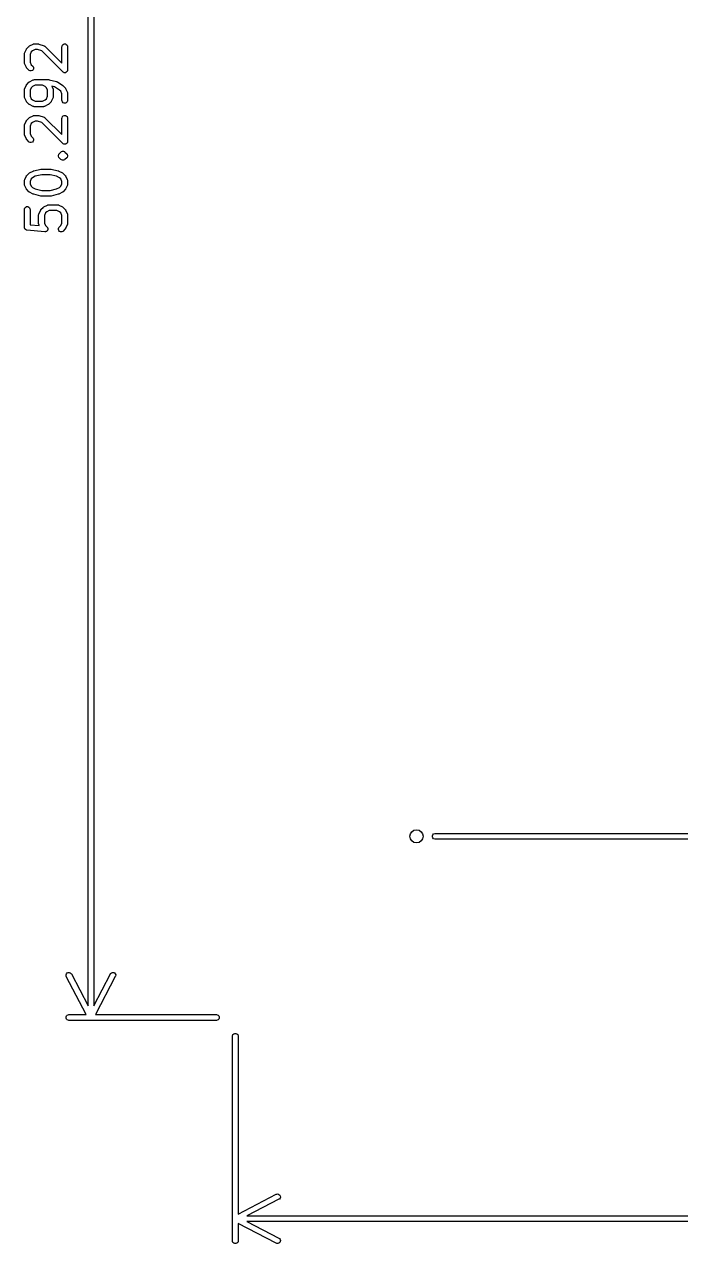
# Model space of a CAD drawing. Header units: inches. Extents: x -0.01 to 3.24, y -0.03 to 2.62.
# Drawn here: x -0.011 to 0.677, y -0.027 to 1.252 of the extents above; entities that cross this region are included whole.
import ezdxf

# ---------------------------------------------------------------- set-up
doc = ezdxf.new("R2010")
doc.units = ezdxf.units.IN
doc.header["$MEASUREMENT"] = 0
doc.layers.add('BLACK', color=250, linetype='CONTINUOUS')

msp = doc.modelspace()

# ---------------------------------------------------------------- linework, layer by layer
at = {"layer": 'BLACK', "linetype": 'CONTINUOUS'}
for p, q in [((0.0556, 0.2221), (0.0556, 2.1779)), ((0.0615, 2.1779), (0.0615, 0.2221)), ((-0.0084, 1.2265), (-0.0065, 1.2283)), ((-0.0065, 1.2283), (-0.0063, 1.2285)), ((-0.0063, 1.2285), (-0.0063, 1.2286)), ((-0.0063, 1.2286), (-0.0062, 1.2286)), ((-0.0062, 1.2286), (-0.0061, 1.2287)), ((-0.0061, 1.2287), (-0.006, 1.2287)), ((-0.006, 1.2287), (-0.0058, 1.2289)), ((-0.0058, 1.2289), (-0.002, 1.2308)), ((-0.002, 1.2308), (-0.0015, 1.231)), ((-0.0015, 1.231), (-0.0014, 1.231)), ((-0.0014, 1.231), (-0.0013, 1.231)), ((-0.0013, 1.231), (-0.0007, 1.2311)), ((-0.0007, 1.2311), (0.0031, 1.2311)), ((0.0031, 1.2311), (0.0033, 1.231)), ((0.0033, 1.231), (0.0034, 1.2311)), ((0.0034, 1.2311), (0.0035, 1.231)), ((0.0035, 1.231), (0.0036, 1.231)), ((0.0036, 1.231), (0.0037, 1.231)), ((0.0037, 1.231), (0.004, 1.2309)), ((0.004, 1.2309), (0.0096, 1.229)), ((0.0096, 1.229), (0.0101, 1.2288)), ((0.0101, 1.2288), (0.0102, 1.2287)), ((0.0102, 1.2287), (0.0103, 1.2287)), ((0.0103, 1.2287), (0.0108, 1.2283)), ((0.0108, 1.2283), (0.0282, 1.2109)), ((0.0282, 1.2281), (0.0283, 1.2287)), ((0.0282, 1.2109), (0.0282, 1.2281)), ((0.0283, 1.2287), (0.0287, 1.2298)), ((0.0287, 1.2298), (0.0295, 1.2306)), ((0.0295, 1.2306), (0.0306, 1.231)), ((0.0306, 1.231), (0.0318, 1.231)), ((0.0318, 1.231), (0.0328, 1.2306)), ((0.0328, 1.2306), (0.0336, 1.2298)), ((0.0336, 1.2298), (0.0341, 1.2287)), ((0.0341, 1.2287), (0.0341, 1.2281)), ((0.0341, 1.2281), (0.0341, 1.2037)), ((-0.0111, 1.2213), (-0.011, 1.2214)), ((-0.0111, 1.2212), (-0.0111, 1.2213)), ((-0.0111, 1.2206), (-0.0111, 1.2212)), ((-0.0111, 1.2112), (-0.0111, 1.2206)), ((-0.011, 1.2214), (-0.0108, 1.2219)), ((-0.0108, 1.2219), (-0.009, 1.2257)), ((-0.009, 1.2257), (-0.0088, 1.2259)), ((-0.0088, 1.226), (-0.0087, 1.2261)), ((-0.0088, 1.2259), (-0.0088, 1.226)), ((-0.0087, 1.2261), (-0.0087, 1.2262)), ((-0.0087, 1.2262), (-0.0086, 1.2262)), ((-0.0086, 1.2262), (-0.0084, 1.2265)), ((-0.0039, 1.2226), (-0.0052, 1.2199)), ((-0.0052, 1.2199), (-0.0052, 1.2119)), ((-0.0027, 1.2238), (-0.0039, 1.2226)), ((0, 1.2252), (-0.0027, 1.2238)), ((0.0026, 1.2252), (0, 1.2252)), ((0.0071, 1.2237), (0.0026, 1.2252)), ((0.0291, 1.2017), (0.0071, 1.2237)), ((-0.0111, 1.2107), (-0.0111, 1.2112)), ((-0.0111, 1.2106), (-0.0111, 1.2107)), ((-0.011, 1.2105), (-0.0111, 1.2106)), ((-0.0108, 1.2099), (-0.011, 1.2105)), ((-0.009, 1.2062), (-0.0108, 1.2099)), ((-0.0088, 1.2059), (-0.009, 1.2062)), ((-0.0087, 1.2058), (-0.0088, 1.2059)), ((-0.0088, 1.2059), (-0.0088, 1.2059)), ((-0.0087, 1.2057), (-0.0087, 1.2058)), ((-0.0086, 1.2056), (-0.0087, 1.2057)), ((-0.0084, 1.2054), (-0.0086, 1.2056)), ((-0.0065, 1.2035), (-0.0084, 1.2054)), ((-0.0061, 1.2032), (-0.0065, 1.2035)), ((-0.005, 1.2027), (-0.0061, 1.2032)), ((-0.0052, 1.2119), (-0.0039, 1.2092)), ((-0.0039, 1.2027), (-0.005, 1.2027)), ((-0.0039, 1.2092), (-0.0024, 1.2077)), ((-0.0028, 1.2032), (-0.0039, 1.2027)), ((-0.002, 1.204), (-0.0028, 1.2032)), ((-0.0024, 1.2077), (-0.002, 1.2073)), ((-0.002, 1.2073), (-0.0016, 1.2062)), ((-0.0016, 1.205), (-0.002, 1.204)), ((-0.0016, 1.2062), (-0.0016, 1.205)), ((0.0336, 1.2021), (0.0328, 1.2013)), ((0.0339, 1.2029), (0.0336, 1.2021)), ((0.0341, 1.2032), (0.0339, 1.2029)), ((0.0341, 1.2037), (0.0341, 1.2032)), ((-0.0084, 1.189), (-0.0065, 1.1908)), ((-0.0065, 1.1908), (-0.0063, 1.191)), ((-0.0063, 1.191), (-0.0063, 1.1911)), ((-0.0063, 1.1911), (-0.0062, 1.1911)), ((-0.0062, 1.1911), (-0.0061, 1.1912)), ((-0.0061, 1.1912), (-0.006, 1.1912)), ((-0.006, 1.1912), (-0.0058, 1.1914)), ((-0.0058, 1.1914), (-0.002, 1.1933)), ((-0.002, 1.1933), (-0.0015, 1.1935)), ((-0.0015, 1.1935), (-0.0014, 1.1935)), ((-0.0014, 1.1935), (-0.0013, 1.1935)), ((-0.0013, 1.1935), (-0.0007, 1.1936)), ((-0.0007, 1.1936), (0.0143, 1.1936)), ((0.0143, 1.1936), (0.0144, 1.1936)), ((0.0144, 1.1936), (0.0144, 1.1936)), ((0.0144, 1.1936), (0.0147, 1.1935)), ((0.0147, 1.1935), (0.0149, 1.1935)), ((0.0149, 1.1935), (0.0149, 1.1935)), ((0.0149, 1.1935), (0.015, 1.1935)), ((0.015, 1.1935), (0.0225, 1.1916)), ((0.0225, 1.1916), (0.0229, 1.1915)), ((0.0229, 1.1915), (0.0229, 1.1915)), ((0.0229, 1.1915), (0.023, 1.1914)), ((0.023, 1.1914), (0.0231, 1.1914)), ((0.0231, 1.1914), (0.0231, 1.1914)), ((0.0231, 1.1914), (0.0234, 1.1912)), ((0.0234, 1.1912), (0.0291, 1.1875)), ((0.0295, 1.2013), (0.0291, 1.2017)), ((0.0303, 1.201), (0.0295, 1.2013)), ((0.0306, 1.2009), (0.0303, 1.201)), ((0.0318, 1.2009), (0.0306, 1.2009)), ((0.0306, 1.2009), (0.0306, 1.2009)), ((0.0328, 1.2013), (0.0318, 1.2009)), ((-0.0111, 1.1838), (-0.011, 1.1839)), ((-0.0111, 1.1837), (-0.0111, 1.1838)), ((-0.0111, 1.1831), (-0.0111, 1.1837)), ((-0.0111, 1.1756), (-0.0111, 1.1831)), ((-0.011, 1.1839), (-0.0108, 1.1844)), ((-0.0108, 1.1844), (-0.009, 1.1882)), ((-0.009, 1.1882), (-0.0088, 1.1884)), ((-0.0088, 1.1885), (-0.0087, 1.1886)), ((-0.0088, 1.1884), (-0.0088, 1.1885)), ((-0.0087, 1.1886), (-0.0087, 1.1887)), ((-0.0087, 1.1887), (-0.0086, 1.1887)), ((-0.0086, 1.1887), (-0.0084, 1.189)), ((-0.0039, 1.1851), (-0.0052, 1.1824)), ((-0.0052, 1.1824), (-0.0052, 1.1763)), ((-0.0027, 1.1863), (-0.0039, 1.1851)), ((0, 1.1877), (-0.0027, 1.1863)), ((0.008, 1.1877), (0, 1.1877)), ((0.0107, 1.1863), (0.008, 1.1877)), ((0.0119, 1.1851), (0.0107, 1.1863)), ((0.0132, 1.1824), (0.0119, 1.1851)), ((0.0132, 1.1763), (0.0132, 1.1824)), ((0.0206, 1.186), (0.0177, 1.1867)), ((0.0177, 1.1867), (0.0188, 1.1844)), ((0.0188, 1.1844), (0.019, 1.1839)), ((0.019, 1.1839), (0.019, 1.1838)), ((0.019, 1.1838), (0.0191, 1.1837)), ((0.0191, 1.1837), (0.0191, 1.1831)), ((0.0191, 1.1831), (0.0191, 1.1756)), ((0.0255, 1.1827), (0.0206, 1.186)), ((0.0269, 1.1814), (0.0255, 1.1827)), ((0.0282, 1.1787), (0.0269, 1.1814)), ((0.0282, 1.1719), (0.0282, 1.1787)), ((0.0291, 1.1875), (0.0291, 1.1875)), ((0.0291, 1.1875), (0.0291, 1.1875)), ((0.0291, 1.1875), (0.0293, 1.1873)), ((0.0293, 1.1873), (0.0295, 1.1871)), ((0.0295, 1.1871), (0.0295, 1.1871)), ((0.0295, 1.1871), (0.0295, 1.1871)), ((0.0295, 1.1871), (0.0314, 1.1852)), ((0.0314, 1.1852), (0.0316, 1.185)), ((0.0316, 1.185), (0.0316, 1.1849)), ((0.0316, 1.1849), (0.0317, 1.1848)), ((0.0317, 1.1848), (0.0318, 1.1848)), ((0.0318, 1.1848), (0.0318, 1.1847)), ((0.0318, 1.1847), (0.0319, 1.1844)), ((0.0319, 1.1844), (0.0338, 1.1807)), ((0.0338, 1.1807), (0.034, 1.1802)), ((0.034, 1.1802), (0.034, 1.1801)), ((0.034, 1.1801), (0.0341, 1.18)), ((0.0341, 1.18), (0.0341, 1.1794)), ((0.0341, 1.1794), (0.0341, 1.1719)), ((-0.0111, 1.1751), (-0.0111, 1.1756)), ((-0.0111, 1.175), (-0.0111, 1.1751)), ((-0.011, 1.1748), (-0.0111, 1.175)), ((-0.0108, 1.1743), (-0.011, 1.1748)), ((-0.009, 1.1706), (-0.0108, 1.1743)), ((-0.0088, 1.1703), (-0.009, 1.1706)), ((-0.0088, 1.1702), (-0.0088, 1.1703)), ((-0.0087, 1.1702), (-0.0088, 1.1702)), ((-0.0087, 1.1701), (-0.0087, 1.1702)), ((-0.0086, 1.17), (-0.0087, 1.1701)), ((-0.0084, 1.1698), (-0.0086, 1.17)), ((-0.0065, 1.1679), (-0.0084, 1.1698)), ((-0.0063, 1.1677), (-0.0065, 1.1679)), ((-0.0062, 1.1676), (-0.0063, 1.1677)), ((-0.0063, 1.1677), (-0.0063, 1.1677)), ((-0.0061, 1.1675), (-0.0062, 1.1676)), ((-0.006, 1.1675), (-0.0061, 1.1675)), ((-0.0058, 1.1674), (-0.006, 1.1675)), ((-0.002, 1.1655), (-0.0058, 1.1674)), ((-0.0052, 1.1763), (-0.0039, 1.1736)), ((-0.0039, 1.1736), (-0.0027, 1.1724)), ((-0.0027, 1.1724), (0, 1.1711)), ((-0.0015, 1.1653), (-0.002, 1.1655)), ((-0.0014, 1.1653), (-0.0015, 1.1653)), ((-0.0013, 1.1652), (-0.0014, 1.1653)), ((-0.0007, 1.1652), (-0.0013, 1.1652)), ((0.0087, 1.1652), (-0.0007, 1.1652)), ((0, 1.1711), (0.008, 1.1711)), ((0.008, 1.1711), (0.0107, 1.1724)), ((0.0093, 1.1652), (0.0087, 1.1652)), ((0.0094, 1.1653), (0.0093, 1.1652)), ((0.0095, 1.1653), (0.0094, 1.1653)), ((0.01, 1.1655), (0.0095, 1.1653)), ((0.0137, 1.1674), (0.01, 1.1655)), ((0.0107, 1.1724), (0.0119, 1.1736)), ((0.0119, 1.1736), (0.0132, 1.1763)), ((0.014, 1.1675), (0.0137, 1.1674)), ((0.0141, 1.1675), (0.014, 1.1675)), ((0.0142, 1.1677), (0.0141, 1.1676)), ((0.0141, 1.1676), (0.0141, 1.1675)), ((0.0143, 1.1677), (0.0142, 1.1677)), ((0.0145, 1.1679), (0.0143, 1.1677)), ((0.0164, 1.1698), (0.0145, 1.1679)), ((0.0166, 1.17), (0.0164, 1.1698)), ((0.0167, 1.1702), (0.0166, 1.1701)), ((0.0166, 1.1701), (0.0166, 1.17)), ((0.0168, 1.1702), (0.0167, 1.1702)), ((0.0169, 1.1706), (0.0168, 1.1703)), ((0.0168, 1.1703), (0.0168, 1.1702)), ((0.0188, 1.1743), (0.0169, 1.1706)), ((0.019, 1.1748), (0.0188, 1.1743)), ((0.0191, 1.1751), (0.019, 1.175)), ((0.019, 1.175), (0.019, 1.1748)), ((0.0191, 1.1756), (0.0191, 1.1751)), ((0.0283, 1.1713), (0.0282, 1.1719)), ((0.0287, 1.1702), (0.0283, 1.1713)), ((0.0295, 1.1694), (0.0287, 1.1702)), ((0.0306, 1.169), (0.0295, 1.1694)), ((0.0318, 1.169), (0.0306, 1.169)), ((0.0328, 1.1694), (0.0318, 1.169)), ((0.0336, 1.1702), (0.0328, 1.1694)), ((0.0341, 1.1713), (0.0336, 1.1702)), ((0.0341, 1.1719), (0.0341, 1.1713)), ((-0.009, 1.1507), (-0.0088, 1.1509)), ((-0.0088, 1.151), (-0.0087, 1.1511)), ((-0.0088, 1.1509), (-0.0088, 1.151)), ((-0.0087, 1.1511), (-0.0087, 1.1512)), ((-0.0087, 1.1512), (-0.0086, 1.1512)), ((-0.0086, 1.1512), (-0.0084, 1.1515)), ((-0.0084, 1.1515), (-0.0065, 1.1533)), ((-0.0065, 1.1533), (-0.0063, 1.1535)), ((-0.0063, 1.1535), (-0.0063, 1.1536)), ((-0.0063, 1.1536), (-0.0062, 1.1536)), ((-0.0062, 1.1536), (-0.0061, 1.1537)), ((-0.0061, 1.1537), (-0.006, 1.1537)), ((-0.006, 1.1537), (-0.0058, 1.1539)), ((-0.0058, 1.1539), (-0.002, 1.1558)), ((-0.002, 1.1558), (-0.0015, 1.156)), ((-0.0015, 1.156), (-0.0014, 1.156)), ((-0.0014, 1.156), (-0.0013, 1.156)), ((-0.0013, 1.156), (-0.0007, 1.1561)), ((-0.0007, 1.1561), (0.0031, 1.1561)), ((0.0031, 1.1561), (0.0033, 1.1561)), ((0.0033, 1.1561), (0.0034, 1.1561)), ((0.0034, 1.1561), (0.0035, 1.156)), ((0.0035, 1.156), (0.0036, 1.156)), ((0.0036, 1.156), (0.0037, 1.156)), ((0.0037, 1.156), (0.004, 1.1559)), ((0.004, 1.1559), (0.0096, 1.1541)), ((0.0096, 1.1541), (0.0101, 1.1538)), ((0.0101, 1.1538), (0.0102, 1.1538)), ((0.0102, 1.1538), (0.0103, 1.1537)), ((0.0103, 1.1537), (0.0108, 1.1533)), ((0.0108, 1.1533), (0.0282, 1.1359)), ((0.0282, 1.1531), (0.0283, 1.1537)), ((0.0282, 1.1359), (0.0282, 1.1531)), ((0.0283, 1.1537), (0.0287, 1.1548)), ((0.0287, 1.1548), (0.0295, 1.1556)), ((0.0295, 1.1556), (0.0306, 1.156)), ((0.0306, 1.156), (0.0318, 1.156)), ((0.0318, 1.156), (0.0328, 1.1556)), ((0.0328, 1.1556), (0.0336, 1.1548)), ((0.0336, 1.1548), (0.0341, 1.1537)), ((0.0341, 1.1537), (0.0341, 1.1531)), ((0.0341, 1.1531), (0.0341, 1.1288)), ((-0.0111, 1.1463), (-0.011, 1.1464)), ((-0.0111, 1.1462), (-0.0111, 1.1463)), ((-0.0111, 1.1456), (-0.0111, 1.1462)), ((-0.0111, 1.1363), (-0.0111, 1.1456)), ((-0.011, 1.1464), (-0.0108, 1.147)), ((-0.0108, 1.147), (-0.009, 1.1507)), ((-0.0039, 1.1476), (-0.0052, 1.1449)), ((-0.0052, 1.1449), (-0.0052, 1.137)), ((-0.0027, 1.1488), (-0.0039, 1.1476)), ((0, 1.1502), (-0.0027, 1.1488)), ((0.0026, 1.1502), (0, 1.1502)), ((0.0071, 1.1487), (0.0026, 1.1502)), ((0.0291, 1.1267), (0.0071, 1.1487)), ((-0.0111, 1.1357), (-0.0111, 1.1363)), ((-0.0111, 1.1356), (-0.0111, 1.1357)), ((-0.011, 1.1355), (-0.0111, 1.1356)), ((-0.0108, 1.1349), (-0.011, 1.1355)), ((-0.009, 1.1312), (-0.0108, 1.1349)), ((-0.0088, 1.1309), (-0.009, 1.1312)), ((-0.0087, 1.1308), (-0.0088, 1.1309)), ((-0.0088, 1.1309), (-0.0088, 1.1309)), ((-0.0087, 1.1307), (-0.0087, 1.1308)), ((-0.0086, 1.1306), (-0.0087, 1.1307)), ((-0.0084, 1.1304), (-0.0086, 1.1306)), ((-0.0065, 1.1285), (-0.0084, 1.1304)), ((-0.0061, 1.1282), (-0.0065, 1.1285)), ((-0.005, 1.1277), (-0.0061, 1.1282)), ((-0.0052, 1.137), (-0.0039, 1.1343)), ((-0.0039, 1.1277), (-0.005, 1.1277)), ((-0.0039, 1.1343), (-0.0024, 1.1327)), ((-0.0028, 1.1282), (-0.0039, 1.1277)), ((-0.002, 1.129), (-0.0028, 1.1282)), ((-0.0024, 1.1327), (-0.002, 1.1323)), ((-0.002, 1.1323), (-0.0016, 1.1312)), ((-0.0016, 1.1301), (-0.002, 1.129)), ((-0.0016, 1.1312), (-0.0016, 1.1301)), ((0.0295, 1.1263), (0.0291, 1.1267)), ((0.0303, 1.126), (0.0295, 1.1263)), ((0.0306, 1.1259), (0.0303, 1.126)), ((0.0318, 1.1259), (0.0306, 1.1259)), ((0.0306, 1.1259), (0.0306, 1.1259)), ((0.0328, 1.1263), (0.0318, 1.1259)), ((0.0336, 1.1271), (0.0328, 1.1263)), ((0.0339, 1.1279), (0.0336, 1.1271)), ((0.0341, 1.1282), (0.0339, 1.1279)), ((0.0341, 1.1288), (0.0341, 1.1282)), ((0.0245, 1.1143), (0.0248, 1.1151)), ((0.0245, 1.1132), (0.0245, 1.1143)), ((0.025, 1.1121), (0.0245, 1.1132)), ((0.0248, 1.1151), (0.025, 1.1154)), ((0.025, 1.1154), (0.0253, 1.1158)), ((0.025, 1.1154), (0.025, 1.1154)), ((0.0253, 1.1158), (0.0272, 1.1177)), ((0.0272, 1.1177), (0.0277, 1.1181)), ((0.0277, 1.1181), (0.0287, 1.1185)), ((0.0287, 1.1185), (0.0299, 1.1185)), ((0.0299, 1.1185), (0.0309, 1.1181)), ((0.0309, 1.1181), (0.0309, 1.1181)), ((0.0309, 1.1181), (0.0314, 1.1177)), ((0.0314, 1.1177), (0.0333, 1.1158)), ((0.0333, 1.1158), (0.0336, 1.1154)), ((0.0336, 1.1154), (0.0338, 1.1151)), ((0.0341, 1.1132), (0.0336, 1.1121)), ((0.0338, 1.1151), (0.0341, 1.1143)), ((0.0341, 1.1143), (0.0341, 1.1132)), ((-0.0014, 1.0979), (0.0061, 1.0998)), ((0.0061, 1.0998), (0.0062, 1.0998)), ((0.0062, 1.0998), (0.0062, 1.0998)), ((0.0062, 1.0998), (0.0064, 1.0998)), ((0.0064, 1.0998), (0.0067, 1.0998)), ((0.0067, 1.0998), (0.0067, 1.0998)), ((0.0067, 1.0998), (0.0068, 1.0998)), ((0.0068, 1.0998), (0.0162, 1.0998)), ((0.0162, 1.0998), (0.0163, 1.0998)), ((0.0163, 1.0998), (0.0163, 1.0998)), ((0.0163, 1.0998), (0.0165, 1.0998)), ((0.0165, 1.0998), (0.0168, 1.0998)), ((0.0168, 1.0998), (0.0168, 1.0998)), ((0.0168, 1.0998), (0.0169, 1.0998)), ((0.0169, 1.0998), (0.0244, 1.0979)), ((0.0253, 1.1117), (0.025, 1.1121)), ((0.025, 1.1121), (0.025, 1.1121)), ((0.0272, 1.1098), (0.0253, 1.1117)), ((0.0277, 1.1094), (0.0272, 1.1098)), ((0.0287, 1.109), (0.0277, 1.1094)), ((0.0299, 1.109), (0.0287, 1.109)), ((0.0309, 1.1094), (0.0299, 1.109)), ((0.0314, 1.1098), (0.0309, 1.1094)), ((0.0333, 1.1117), (0.0314, 1.1098)), ((0.0336, 1.1121), (0.0333, 1.1117)), ((-0.0111, 1.0882), (-0.011, 1.0883)), ((-0.0111, 1.0881), (-0.0111, 1.0882)), ((-0.0111, 1.0875), (-0.0111, 1.0881)), ((-0.0111, 1.0838), (-0.0111, 1.0875)), ((-0.011, 1.0883), (-0.0108, 1.0888)), ((-0.0108, 1.0888), (-0.009, 1.0926)), ((-0.009, 1.0926), (-0.0088, 1.0928)), ((-0.0088, 1.0929), (-0.0087, 1.093)), ((-0.0088, 1.0928), (-0.0088, 1.0929)), ((-0.0087, 1.093), (-0.0087, 1.0931)), ((-0.0087, 1.0931), (-0.0086, 1.0931)), ((-0.0086, 1.0931), (-0.0084, 1.0934)), ((-0.0084, 1.0934), (-0.0065, 1.0952)), ((-0.0065, 1.0952), (-0.0063, 1.0954)), ((-0.0063, 1.0954), (-0.0063, 1.0955)), ((-0.0063, 1.0955), (-0.0062, 1.0955)), ((-0.0062, 1.0955), (-0.0061, 1.0956)), ((-0.0061, 1.0956), (-0.006, 1.0956)), ((-0.006, 1.0956), (-0.0058, 1.0958)), ((-0.0058, 1.0958), (-0.002, 1.0977)), ((-0.0039, 1.0895), (-0.0052, 1.0868)), ((-0.0027, 1.0907), (-0.0039, 1.0895)), ((0.0003, 1.0922), (-0.0027, 1.0907)), ((-0.002, 1.0977), (-0.0017, 1.0978)), ((-0.002, 1.0977), (-0.002, 1.0977)), ((-0.002, 1.0977), (-0.002, 1.0977)), ((-0.0017, 1.0978), (-0.0015, 1.0979)), ((-0.0015, 1.0979), (-0.0015, 1.0979)), ((-0.0015, 1.0979), (-0.0014, 1.0979)), ((0.0072, 1.0939), (0.0003, 1.0922)), ((0.0158, 1.0939), (0.0072, 1.0939)), ((0.0226, 1.0922), (0.0158, 1.0939)), ((0.0257, 1.0907), (0.0226, 1.0922)), ((0.0244, 1.0979), (0.0244, 1.0979)), ((0.0244, 1.0979), (0.0245, 1.0979)), ((0.0245, 1.0979), (0.0247, 1.0978)), ((0.0247, 1.0978), (0.0249, 1.0977)), ((0.0249, 1.0977), (0.025, 1.0977)), ((0.025, 1.0977), (0.025, 1.0977)), ((0.025, 1.0977), (0.0287, 1.0958)), ((0.0269, 1.0895), (0.0257, 1.0907)), ((0.0282, 1.0868), (0.0269, 1.0895)), ((0.0287, 1.0958), (0.029, 1.0956)), ((0.029, 1.0956), (0.0291, 1.0956)), ((0.0291, 1.0956), (0.0291, 1.0955)), ((0.0291, 1.0955), (0.0292, 1.0955)), ((0.0292, 1.0955), (0.0293, 1.0954)), ((0.0293, 1.0954), (0.0295, 1.0952)), ((0.0295, 1.0952), (0.0314, 1.0934)), ((0.0314, 1.0934), (0.0316, 1.0931)), ((0.0316, 1.0931), (0.0316, 1.0931)), ((0.0316, 1.0931), (0.0317, 1.093)), ((0.0317, 1.093), (0.0318, 1.0929)), ((0.0318, 1.0929), (0.0318, 1.0928)), ((0.0318, 1.0928), (0.0319, 1.0926)), ((0.0319, 1.0926), (0.0338, 1.0888)), ((0.0338, 1.0888), (0.034, 1.0883)), ((0.034, 1.0883), (0.034, 1.0882)), ((0.034, 1.0882), (0.0341, 1.0881)), ((0.0341, 1.0881), (0.0341, 1.0875)), ((0.0341, 1.0875), (0.0341, 1.0838)), ((-0.0111, 1.0832), (-0.0111, 1.0838)), ((-0.0111, 1.0831), (-0.0111, 1.0832)), ((-0.011, 1.083), (-0.0111, 1.0831)), ((-0.0108, 1.0824), (-0.011, 1.083)), ((-0.009, 1.0787), (-0.0108, 1.0824)), ((-0.0088, 1.0784), (-0.009, 1.0787)), ((-0.0087, 1.0783), (-0.0088, 1.0784)), ((-0.0088, 1.0784), (-0.0088, 1.0784)), ((-0.0087, 1.0782), (-0.0087, 1.0783)), ((-0.0086, 1.0782), (-0.0087, 1.0782)), ((-0.0084, 1.0779), (-0.0086, 1.0782)), ((-0.0065, 1.0761), (-0.0084, 1.0779)), ((-0.0063, 1.0759), (-0.0065, 1.0761)), ((-0.0063, 1.0758), (-0.0063, 1.0759)), ((-0.0062, 1.0758), (-0.0063, 1.0758)), ((-0.0061, 1.0757), (-0.0062, 1.0758)), ((-0.006, 1.0757), (-0.0061, 1.0757)), ((-0.0058, 1.0755), (-0.006, 1.0757)), ((-0.002, 1.0736), (-0.0058, 1.0755)), ((-0.0052, 1.0868), (-0.0052, 1.0845)), ((-0.0052, 1.0845), (-0.0039, 1.0818)), ((-0.0039, 1.0818), (-0.0027, 1.0806)), ((-0.0027, 1.0806), (0.0003, 1.0791)), ((0.0003, 1.0791), (0.0072, 1.0773)), ((0.0072, 1.0773), (0.0158, 1.0773)), ((0.0158, 1.0773), (0.0226, 1.0791)), ((0.0226, 1.0791), (0.0257, 1.0806)), ((0.0287, 1.0755), (0.025, 1.0736)), ((0.0257, 1.0806), (0.0269, 1.0818)), ((0.0269, 1.0818), (0.0282, 1.0845)), ((0.0282, 1.0845), (0.0282, 1.0868)), ((0.029, 1.0757), (0.0287, 1.0755)), ((0.0291, 1.0757), (0.029, 1.0757)), ((0.0292, 1.0758), (0.0291, 1.0758)), ((0.0291, 1.0758), (0.0291, 1.0757)), ((0.0293, 1.0759), (0.0292, 1.0758)), ((0.0295, 1.0761), (0.0293, 1.0759)), ((0.0314, 1.0779), (0.0295, 1.0761)), ((0.0316, 1.0782), (0.0314, 1.0779)), ((0.0317, 1.0783), (0.0316, 1.0782)), ((0.0316, 1.0782), (0.0316, 1.0782)), ((0.0318, 1.0784), (0.0317, 1.0783)), ((0.0319, 1.0787), (0.0318, 1.0784)), ((0.0318, 1.0784), (0.0318, 1.0784)), ((0.0338, 1.0824), (0.0319, 1.0787)), ((0.034, 1.083), (0.0338, 1.0824)), ((0.0341, 1.0832), (0.034, 1.0831)), ((0.034, 1.0831), (0.034, 1.083)), ((0.0341, 1.0838), (0.0341, 1.0832)), ((-0.0017, 1.0735), (-0.002, 1.0736)), ((-0.002, 1.0736), (-0.002, 1.0736)), ((-0.002, 1.0736), (-0.002, 1.0736)), ((-0.0015, 1.0734), (-0.0017, 1.0735)), ((-0.0014, 1.0734), (-0.0015, 1.0734)), ((-0.0015, 1.0734), (-0.0015, 1.0734)), ((0.0061, 1.0715), (-0.0014, 1.0734)), ((0.0062, 1.0715), (0.0061, 1.0715)), ((0.0064, 1.0715), (0.0062, 1.0715)), ((0.0062, 1.0715), (0.0062, 1.0715)), ((0.0067, 1.0714), (0.0064, 1.0715)), ((0.0068, 1.0714), (0.0067, 1.0714)), ((0.0067, 1.0714), (0.0067, 1.0714)), ((0.0162, 1.0714), (0.0068, 1.0714)), ((0.0092, 1.0602), (0.013, 1.062)), ((0.013, 1.062), (0.0135, 1.0622)), ((0.0135, 1.0622), (0.0136, 1.0622)), ((0.0136, 1.0622), (0.0137, 1.0623)), ((0.0137, 1.0623), (0.0143, 1.0623)), ((0.0143, 1.0623), (0.0237, 1.0623)), ((0.0163, 1.0714), (0.0162, 1.0714)), ((0.0165, 1.0715), (0.0163, 1.0714)), ((0.0163, 1.0714), (0.0163, 1.0714)), ((0.0168, 1.0715), (0.0165, 1.0715)), ((0.0169, 1.0715), (0.0168, 1.0715)), ((0.0168, 1.0715), (0.0168, 1.0715)), ((0.0244, 1.0734), (0.0169, 1.0715)), ((0.0237, 1.0623), (0.0243, 1.0623)), ((0.0243, 1.0623), (0.0243, 1.0622)), ((0.0243, 1.0622), (0.0245, 1.0622)), ((0.0245, 1.0734), (0.0244, 1.0734)), ((0.0244, 1.0734), (0.0244, 1.0734)), ((0.0247, 1.0735), (0.0245, 1.0734)), ((0.0245, 1.0622), (0.025, 1.062)), ((0.0249, 1.0736), (0.0247, 1.0735)), ((0.025, 1.0736), (0.0249, 1.0736)), ((0.025, 1.0736), (0.025, 1.0736)), ((0.025, 1.062), (0.0287, 1.0602)), ((-0.0111, 1.0581), (-0.0107, 1.0592)), ((-0.0111, 1.0575), (-0.0111, 1.0581)), ((-0.0111, 1.0388), (-0.0111, 1.0575)), ((-0.0107, 1.0592), (-0.0098, 1.06)), ((-0.0098, 1.06), (-0.0088, 1.0604)), ((-0.0088, 1.0604), (-0.0076, 1.0604)), ((-0.0076, 1.0604), (-0.0066, 1.06)), ((-0.0066, 1.06), (-0.0057, 1.0592)), ((-0.0057, 1.0592), (-0.0053, 1.0581)), ((-0.0053, 1.0581), (-0.0052, 1.0575)), ((-0.0052, 1.0575), (-0.0052, 1.0414)), ((0.0038, 1.0519), (0.0039, 1.0525)), ((0.0038, 1.0425), (0.0038, 1.0519)), ((0.0039, 1.0526), (0.004, 1.0527)), ((0.0039, 1.0525), (0.0039, 1.0526)), ((0.004, 1.0527), (0.0042, 1.0532)), ((0.0042, 1.0532), (0.006, 1.057)), ((0.006, 1.057), (0.0062, 1.0572)), ((0.0062, 1.0573), (0.0063, 1.0574)), ((0.0062, 1.0572), (0.0062, 1.0573)), ((0.0063, 1.0574), (0.0063, 1.0575)), ((0.0063, 1.0575), (0.0064, 1.0575)), ((0.0064, 1.0575), (0.0066, 1.0577)), ((0.0066, 1.0577), (0.0085, 1.0596)), ((0.0085, 1.0596), (0.0087, 1.0598)), ((0.0087, 1.0598), (0.0087, 1.0599)), ((0.0087, 1.0599), (0.0088, 1.0599)), ((0.0088, 1.0599), (0.0089, 1.06)), ((0.0089, 1.06), (0.009, 1.06)), ((0.009, 1.06), (0.0092, 1.0602)), ((0.0111, 1.0539), (0.0098, 1.0512)), ((0.0098, 1.0512), (0.0098, 1.0432)), ((0.0123, 1.0551), (0.0111, 1.0539)), ((0.015, 1.0564), (0.0123, 1.0551)), ((0.023, 1.0564), (0.015, 1.0564)), ((0.0257, 1.0551), (0.023, 1.0564)), ((0.0269, 1.0539), (0.0257, 1.0551)), ((0.0282, 1.0512), (0.0269, 1.0539)), ((0.0282, 1.0432), (0.0282, 1.0512)), ((0.0287, 1.0602), (0.029, 1.06)), ((0.029, 1.06), (0.0291, 1.06)), ((0.0291, 1.06), (0.0291, 1.0599)), ((0.0291, 1.0599), (0.0292, 1.0599)), ((0.0292, 1.0599), (0.0293, 1.0598)), ((0.0293, 1.0598), (0.0295, 1.0596)), ((0.0295, 1.0596), (0.0314, 1.0577)), ((0.0314, 1.0577), (0.0316, 1.0575)), ((0.0316, 1.0575), (0.0316, 1.0575)), ((0.0316, 1.0575), (0.0317, 1.0574)), ((0.0317, 1.0574), (0.0318, 1.0573)), ((0.0318, 1.0573), (0.0318, 1.0572)), ((0.0318, 1.0572), (0.0319, 1.057)), ((0.0319, 1.057), (0.0338, 1.0532)), ((0.0338, 1.0532), (0.034, 1.0527)), ((0.034, 1.0527), (0.034, 1.0526)), ((0.034, 1.0526), (0.0341, 1.0525)), ((0.0341, 1.0525), (0.0341, 1.0519)), ((0.0341, 1.0519), (0.0341, 1.0425)), ((-0.0111, 1.0386), (-0.0111, 1.0388)), ((-0.0111, 1.0385), (-0.0111, 1.0386)), ((-0.0111, 1.0384), (-0.0111, 1.0385)), ((-0.0111, 1.0382), (-0.0111, 1.0384)), ((-0.0109, 1.0378), (-0.0111, 1.0382)), ((-0.0108, 1.0374), (-0.0109, 1.0378)), ((-0.0107, 1.0373), (-0.0108, 1.0374)), ((-0.0107, 1.0371), (-0.0107, 1.0373)), ((-0.0103, 1.0368), (-0.0107, 1.0371)), ((-0.0101, 1.0365), (-0.0103, 1.0368)), ((-0.0099, 1.0364), (-0.0101, 1.0365)), ((-0.0098, 1.0363), (-0.0099, 1.0364)), ((-0.0094, 1.0361), (-0.0098, 1.0363)), ((-0.0091, 1.0359), (-0.0094, 1.0361)), ((-0.0088, 1.0359), (-0.0091, 1.0359)), ((-0.0087, 1.0359), (-0.0088, 1.0359)), ((-0.0088, 1.0359), (-0.0088, 1.0359)), ((-0.0085, 1.0358), (-0.0087, 1.0359)), ((0.0103, 1.034), (-0.0085, 1.0358)), ((-0.0052, 1.0414), (0.0045, 1.0405)), ((0.0039, 1.0419), (0.0038, 1.0425)), ((0.0039, 1.0418), (0.0039, 1.0419)), ((0.004, 1.0417), (0.0039, 1.0418)), ((0.0042, 1.0412), (0.004, 1.0417)), ((0.0045, 1.0405), (0.0042, 1.0412)), ((0.0098, 1.0432), (0.0111, 1.0405)), ((0.0111, 1.0405), (0.0126, 1.039)), ((0.0126, 1.039), (0.013, 1.0385)), ((0.013, 1.0385), (0.0131, 1.0384)), ((0.0131, 1.0384), (0.0132, 1.0383)), ((0.0132, 1.0383), (0.0133, 1.0379)), ((0.0134, 1.036), (0.0132, 1.0357)), ((0.0133, 1.0379), (0.0134, 1.0375)), ((0.0134, 1.0375), (0.0134, 1.0373)), ((0.0134, 1.0373), (0.0135, 1.0372)), ((0.0135, 1.0372), (0.0134, 1.0368)), ((0.0134, 1.0368), (0.0134, 1.0363)), ((0.0134, 1.0363), (0.0134, 1.0362)), ((0.0134, 1.0362), (0.0134, 1.036)), ((0.0245, 1.0375), (0.025, 1.0385)), ((0.0245, 1.0363), (0.0245, 1.0375)), ((0.025, 1.0353), (0.0245, 1.0363)), ((0.025, 1.0385), (0.0253, 1.039)), ((0.0253, 1.039), (0.0269, 1.0405)), ((0.0269, 1.0405), (0.0282, 1.0432)), ((0.0314, 1.0367), (0.0295, 1.0348)), ((0.0316, 1.0369), (0.0314, 1.0367)), ((0.0317, 1.037), (0.0316, 1.037)), ((0.0316, 1.037), (0.0316, 1.0369)), ((0.0318, 1.0371), (0.0317, 1.037)), ((0.0319, 1.0374), (0.0318, 1.0372)), ((0.0318, 1.0372), (0.0318, 1.0371)), ((0.0338, 1.0412), (0.0319, 1.0374)), ((0.034, 1.0417), (0.0338, 1.0412)), ((0.0341, 1.0419), (0.034, 1.0418)), ((0.034, 1.0418), (0.034, 1.0417)), ((0.0341, 1.0425), (0.0341, 1.0419)), ((0.0108, 1.034), (0.0103, 1.034)), ((0.011, 1.034), (0.0108, 1.034)), ((0.0111, 1.034), (0.011, 1.034)), ((0.0115, 1.0342), (0.0111, 1.034)), ((0.0119, 1.0343), (0.0115, 1.0342)), ((0.0121, 1.0344), (0.0119, 1.0343)), ((0.0122, 1.0344), (0.0121, 1.0344)), ((0.0125, 1.0347), (0.0122, 1.0344)), ((0.0128, 1.035), (0.0125, 1.0347)), ((0.0129, 1.0351), (0.0128, 1.035)), ((0.013, 1.0353), (0.0129, 1.0351)), ((0.0132, 1.0357), (0.013, 1.0353)), ((0.0258, 1.0344), (0.025, 1.0353)), ((0.0268, 1.034), (0.0258, 1.0344)), ((0.028, 1.034), (0.0268, 1.034)), ((0.0291, 1.0344), (0.028, 1.034)), ((0.0295, 1.0348), (0.0291, 1.0344)), ((0.4168, 0.4006), (0.4172, 0.4016)), ((0.4168, 0.3994), (0.4168, 0.4006)), ((0.4172, 0.3984), (0.4168, 0.3994)), ((0.4172, 0.4016), (0.418, 0.4025)), ((0.418, 0.3975), (0.4172, 0.3984)), ((0.418, 0.4025), (0.4191, 0.4029)), ((0.4191, 0.3971), (0.418, 0.3975)), ((0.4191, 0.4029), (0.4197, 0.403)), ((0.4197, 0.397), (0.4191, 0.3971)), ((0.4197, 0.403), (1.2407, 0.403)), ((1.2686, 0.397), (0.4197, 0.397)), ((0.0325, 0.2547), (0.0329, 0.2558)), ((0.0329, 0.2558), (0.0336, 0.2567)), ((0.0336, 0.2567), (0.0346, 0.2572)), ((0.0346, 0.2572), (0.0358, 0.2573)), ((0.0358, 0.2573), (0.0369, 0.2569)), ((0.0369, 0.2569), (0.0378, 0.2562)), ((0.0378, 0.2562), (0.0381, 0.2557)), ((0.079, 0.2557), (0.0793, 0.2562)), ((0.0793, 0.2562), (0.0802, 0.2569)), ((0.0802, 0.2569), (0.0813, 0.2573)), ((0.0813, 0.2573), (0.0825, 0.2572)), ((0.0825, 0.2572), (0.0835, 0.2567)), ((0.0835, 0.2567), (0.0842, 0.2558)), ((0.0842, 0.2558), (0.0846, 0.2547)), ((0.0326, 0.2535), (0.0325, 0.2547)), ((0.0328, 0.253), (0.0326, 0.2535)), ((0.0537, 0.213), (0.0328, 0.253)), ((0.0381, 0.2557), (0.0556, 0.2221)), ((0.0615, 0.2221), (0.079, 0.2557)), ((0.0842, 0.253), (0.0634, 0.213)), ((0.0845, 0.2535), (0.0842, 0.253)), ((0.0846, 0.2547), (0.0845, 0.2535)), ((0.0326, 0.2106), (0.033, 0.2116)), ((0.0326, 0.2094), (0.0326, 0.2106)), ((0.033, 0.2084), (0.0326, 0.2094)), ((0.033, 0.2116), (0.0338, 0.2125)), ((0.0338, 0.2075), (0.033, 0.2084)), ((0.0338, 0.2125), (0.0349, 0.2129)), ((0.0349, 0.2071), (0.0338, 0.2075)), ((0.0349, 0.2129), (0.0355, 0.213)), ((0.0355, 0.207), (0.0349, 0.2071)), ((0.0355, 0.213), (0.0537, 0.213)), ((0.1903, 0.207), (0.0355, 0.207)), ((0.0634, 0.213), (0.1903, 0.213)), ((0.1903, 0.213), (0.1909, 0.2129)), ((0.1909, 0.2071), (0.1903, 0.207)), ((0.1909, 0.2129), (0.192, 0.2125)), ((0.192, 0.2075), (0.1909, 0.2071)), ((0.192, 0.2125), (0.1928, 0.2116)), ((0.1928, 0.2084), (0.192, 0.2075)), ((0.1928, 0.2116), (0.1932, 0.2106)), ((0.1932, 0.2094), (0.1928, 0.2084)), ((0.1932, 0.2106), (0.1932, 0.2094)), ((0.2071, 0.1909), (0.2075, 0.192)), ((0.2075, 0.192), (0.2084, 0.1928)), ((0.2084, 0.1928), (0.2094, 0.1932)), ((0.2094, 0.1932), (0.2106, 0.1932)), ((0.2106, 0.1932), (0.2116, 0.1928)), ((0.2116, 0.1928), (0.2125, 0.192)), ((0.2125, 0.192), (0.2129, 0.1909)), ((0.207, 0.1903), (0.2071, 0.1909)), ((0.207, -0.0242), (0.207, 0.1903)), ((0.2129, 0.1909), (0.213, 0.1903)), ((0.213, 0.1903), (0.213, 0.0037)), ((0.213, 0.0037), (0.253, 0.0246)), ((0.2557, 0.0193), (0.2221, 0.0018)), ((0.253, 0.0246), (0.2535, 0.0248)), ((0.2535, 0.0248), (0.2547, 0.0249)), ((0.2547, 0.0249), (0.2558, 0.0245)), ((0.2562, 0.0196), (0.2557, 0.0193)), ((0.2558, 0.0245), (0.2567, 0.0238)), ((0.2569, 0.0205), (0.2562, 0.0196)), ((0.2567, 0.0238), (0.2572, 0.0228)), ((0.2573, 0.0216), (0.2569, 0.0205)), ((0.2572, 0.0228), (0.2573, 0.0216)), ((0.2221, 0.0018), (2.9779, 0.0018)), ((0.253, -0.0268), (0.213, -0.006)), ((0.213, -0.006), (0.213, -0.0242)), ((2.9779, -0.0041), (0.2221, -0.0041)), ((0.2221, -0.0041), (0.2557, -0.0216)), ((0.2071, -0.0248), (0.207, -0.0242)), ((0.2075, -0.0259), (0.2071, -0.0248)), ((0.2129, -0.0248), (0.2125, -0.0259)), ((0.213, -0.0242), (0.2129, -0.0248)), ((0.2557, -0.0216), (0.2562, -0.0219)), ((0.2562, -0.0219), (0.2569, -0.0228)), ((0.2572, -0.0251), (0.2567, -0.0261)), ((0.2569, -0.0228), (0.2573, -0.0239)), ((0.2573, -0.0239), (0.2572, -0.0251)), ((0.2084, -0.0267), (0.2075, -0.0259)), ((0.2094, -0.0271), (0.2084, -0.0267)), ((0.2106, -0.0271), (0.2094, -0.0271)), ((0.2116, -0.0267), (0.2106, -0.0271)), ((0.2125, -0.0259), (0.2116, -0.0267)), ((0.2535, -0.0271), (0.253, -0.0268)), ((0.2547, -0.0272), (0.2535, -0.0271)), ((0.2558, -0.0268), (0.2547, -0.0272)), ((0.2567, -0.0261), (0.2558, -0.0268))]:
    msp.add_line(p, q, dxfattribs=at)
at = {"layer": 'BLACK'}
msp.add_circle((0.4, 0.4), 0.00689, dxfattribs=at)
msp.add_circle((0.4, 0.4), 0.00689, dxfattribs=at)

doc.saveas('drawing.dxf')
